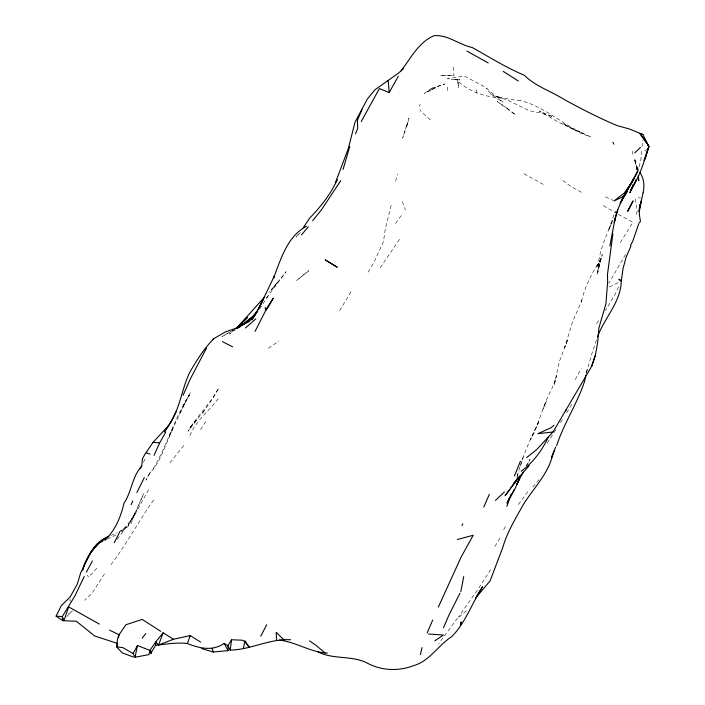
<?xml version="1.0" encoding="UTF-8"?>
<svg xmlns="http://www.w3.org/2000/svg" width="705" height="705" viewBox="0 0 705 705"><rect width="100%" height="100%" fill="white"/><g stroke="black" fill="none" stroke-linecap="round" stroke-linejoin="round"><path stroke-width="0.53" stroke-dasharray="3.52 2.64" d="M453.289 67.09L453.994 75.664L440.193 75.479L453.994 75.664M447.499 90.584L447.631 85.023M641.427 151.134L640.942 159.004L638.977 167.438M641.982 146.658L642.775 140.048M636.069 214.294C640.351 209.579 629.644 195.717 640.607 198.061M391.152 205.384L385.274 229.116L383.494 241.568L373.676 262.956L367.587 272.985M586.445 372.531L587.071 369.552L586.137 373.844M395.646 181.123L397.408 173.871M517.223 476.377C522.229 456.84 530.336 438.545 539.395 420.603L530.398 439.726C537.571 427.565 540.418 413.623 546.437 400.969L542.956 409.156L547.247 398.113L552.385 387.547L556.65 375.712L554.148 385.238L559.47 361.321L567.922 339.158L564.67 347.477L572.592 321.718L581.898 300.524L581.176 302.938C584.401 287.314 591.689 273.161 600.466 259.969L596.307 267.777L601.524 257.255L598.898 265.926L602.273 254.373L596.897 274.95L599.655 263.044L597.928 272.218C597.611 253.73 605.736 236.774 612.927 220.224L608.424 230.561L613.562 215.897L616.003 210.989M520.387 466.067L523.674 455.439M586.445 372.857L591.354 355.197L596.465 339.925M516.959 477.179L518.871 471.196M184.728 403.471L190.385 392.57L183.459 405.437L189.301 395.267C173.633 418.911 166.962 447.173 151.787 470.993C159.497 462.383 162.925 451.191 167.631 440.889L173.448 427.142L168.583 437.435L184.728 403.471L179.255 415.157M618.549 286.961L615.483 293.641L605.339 310.72M143.459 462.224L145.82 457.624M189.927 435.531C195.831 420.242 209.614 410.909 218.735 397.92M526.635 465.714L530.125 459.29L526.256 465.679M419.175 106.367L420.295 104.34M575.262 379.457L581.317 368.451M148.588 489.702L131.597 520.519L117.153 539.299M503.661 529.728L506.049 525.516M625.52 254.479L608.891 283.26M351.019 291.844L338.541 312.403M494.919 546.454L500.947 536.39M104.472 573.914L91.782 593.628L84.644 600.308M490.61 569.508L477.972 589.398L458.426 616.928M566.741 412.689L572.407 403.322M200.555 429.715L206.829 419.59M560.431 422.656L562.731 419.043M547.142 443.189L552.914 434.245M554.068 432.456L556.386 428.896M620.347 242.564L632.914 222.331L618.091 214.223M380.207 267.715L399.532 239.312M596.562 323.674L600.096 318.572M518.413 504.516L529.464 489.446M110.958 564.626C127.217 543.432 139.387 519.576 155.091 498.012M395.602 223.547L402.097 214.302M457.519 618.144L438.686 643.674M202.688 412.98L212.857 398.149L218.858 388.067L217.202 390.667C208.909 405.163 196.519 416.726 188.085 431.196L197.109 419.501L189.107 428.464L204.697 410.319M183.802 445.542L168.909 464.084M297.986 234.598L296.029 237.171L300.489 232.491M259.643 308.931L268.385 295.51L266.649 297.836L286.071 271.707L271.434 290.125L277.964 281.683L269.002 292.319M532.821 487.049L540.471 477.893M96.752 568.195L88.724 577.131L87.208 575.289M66.719 616.725L72.518 610.856M234.897 329.253L229.477 334.055L235.576 329.658M459.061 617.166L467.6 609.631M121.665 531.914L131.042 523.736L135.122 512.579L128.16 525.428L134.417 515.487L143.591 493.738C137.554 507.01 132.584 521.947 120.678 531.253M121.004 531.314L126.036 527.287L119.022 531.658M268.358 348.252L279.057 340.973M232.853 330.222L221.952 336.664L233.637 329.781M115.999 534.919L107.539 538.92M609.42 286.961L621.184 281.242M644.775 150.791L647.164 149.654M110.729 535.527L117.268 532.751M68.2 613.517L70.209 613.086L70.183 609.878M490.768 94.188L502.11 98.215C485.34 96.814 468.437 92.179 456.408 79.489L458.03 80.088L447.446 78.81L464.357 76.034L484.917 86.953L503.026 102.163L490.768 94.188L486.67 88.31M605.463 196.862L613.253 200.511M524 173.765L544.401 185.018M581.413 192.289L571.209 186.64L560.449 178.797M617.157 213.677L602.176 204.961M430.235 119.85L420.955 111.319L419.986 109.575M638.642 169.834L636.747 166.116L637.311 170.284M402.326 201.648L405.481 210.116M637.109 169.667L634.244 158.44L636.342 162.591L637.39 169.905M637.153 169.579L634.65 159.145L636.879 169.773M632.165 150.967L633.046 154.95M476.219 89.517L476.703 94.126M70.077 599.206L70.103 601.347M406.767 126.794L408.962 118.008L406.767 126.794M407.111 123.833L402.731 138.127L407.111 123.833M149.363 473.61L145.926 480.149L151.073 471.257L149.363 473.61M308.922 270.658L296.611 280.484L308.922 270.658M431.698 88.169L424.445 93.439L435.91 87.235L427.318 91.747L440.167 85.525L444.873 83.974L431.698 88.169M456.408 79.383L454.76 79.542L459.942 79.885L456.408 79.383M520.44 100.692L511.689 99.652L496.355 96.488L507.873 100.242L529.041 110.667L541.387 113.135L552.932 116.845L539.272 111.064L559.611 122.793L590.764 136.946L580.709 133.333L562.696 123.34L572.786 129.323L583.987 133.571C561.762 124.529 544.33 106.147 520.44 100.692M507.697 108.614L497.096 101.405L515.637 114.933L507.697 108.614M613.086 142.63L612.804 142.163L614.698 145.486L613.086 142.63M458.391 85.631L457.73 80.264L458.435 87.438L458.391 85.631"/><path stroke-width="1.06" d="M290.689 639.77C269.812 638.422 251.042 649.754 230.2 650.107L227.944 645.692L224.172 643.409C212.452 651.464 199.647 648.344 187.371 643.55C177.722 642.29 168.187 643.841 158.607 644.978L155.726 641.964L149.901 650.389L149.019 654.592L135.043 657.236L133.078 653.535L137.466 645.533L149.901 650.389L151.346 652.953L150.667 653.473L155.682 645.242L155.726 641.964L163.128 632.826L173.527 639.259L190.218 635.584L200.643 642.123M640.078 204.468L639.285 214.082L640.44 221.344L639.32 222.921M630.904 246.195L626.19 256.999L623.017 268.675L621.299 281.163C620.647 302.648 604.273 317.788 597.505 336.981M639.497 207.437L639.003 211.606L643.048 192.959M612.883 233.875L607.463 274.509L607.648 281.85L605.921 303.855L598.898 327.984L597.593 342.85L595.443 355.091L591.574 366.521L552.984 432.015L536.584 449.702L526.67 457.58M230.2 650.107L231.566 639.761L242.405 640.211L244.494 641.471L249.394 647.446L244.899 640.695L243.428 648.344M118.607 637.69L119.022 634.773L125.913 624.753L142.172 619.404L160.819 631.372M643.048 192.817C644.749 185.803 643.982 178.709 639.973 172.566M460.832 591.539L463.74 576.575M135.043 657.236L137.466 645.533M150.667 653.473L151.117 651.323L149.901 650.389M584.56 381.467L585.811 375.509M615.112 218.374L609.878 245.904M420.409 654.637L422.031 647.595M617.703 209.685L614.266 222.674C617.342 203.34 629.97 187.927 638.043 170.601L627.186 190.183M349.759 146.384L343.079 169.447M460.647 623.74L461.14 621.872L460.55 625.502L460.391 624.674M648.723 147.133L645.401 157.982L644.035 160.528L648.882 146.49L642.898 134.496L629.124 128.9L617.28 125.657C599.074 118.061 581.66 109.028 564.352 99.59C551.098 91.183 535.694 86.539 524.264 75.224C506.102 67.671 489.482 57.114 472.359 47.579C459.246 44.82 447.701 34.386 433.927 35.708C418.4 42.45 410.83 58.259 400.951 70.976M554.624 450.151L551.654 457.272L555.549 447.173M82.617 569.975L84.477 564.405C88.945 552.958 96.841 542.868 107.883 537.254M82.547 570.257L84.477 564.405L90.407 552.923L97.017 544.101L89.641 554.271C94.117 546.446 100.128 539.422 108.861 536.32M642.898 134.496L639.999 133.659L646.221 141.679L648.882 146.49C644.167 161.577 639.788 176.585 630.887 189.962L636.404 179.608L629.865 192.694L633.055 184.701M638.765 223.714L632.746 241.225L630.543 245.543M117.488 644.37L116.642 646.882L122.256 652.9L133.509 657.069M591.574 366.521L595.443 355.091M506.877 506.428L510.966 494.364M556.597 445.842C563.7 423.652 576.99 404.141 584.339 382.013L584.515 381.572M187.371 643.55L190.218 635.584M176.1 411.676L169.861 423.82C180.022 408.072 181.775 389.01 189.715 372.355C196.607 360.484 204.009 348.693 213.624 338.823M155.682 645.242L158.607 644.978L163.128 632.826M552.764 454.593C548.093 474.368 533.236 488.406 522.995 505.124C515.417 518.792 507.107 532.337 502.788 547.468L490.134 580.823L475.461 598.254M514.394 476.007L520.431 461.22M335.659 182.031L348.252 148.746L354.994 122.326L367.34 99.053L374.884 89.835L398.66 72.994L403.251 68.852M361.929 109.46L357.417 120.379L357.682 128.645L355.47 133.774M443.48 627.776L449.05 614.839L459.977 593.143M509.116 498.268L507.01 503.194L515.417 487.851L519.523 478.439M183.062 395.32L190.332 378.92L206.486 348.138M427.16 632.896L432.738 620.003M461.986 525.657L462.788 523.833M483.753 507.107L489.367 494.32M131.139 504.648L132.769 500.982M518.977 479.515L516.483 485.146L523.145 472.13M154.034 455.342L159.709 442.828L165.816 431.998M438.325 607.146L461.061 557.197L473.187 535.254L457.422 539.492M84.195 576.523L74.783 596.148L62.278 616.593L62.78 620.682L76.325 621.272L94.743 635.998L117.77 643.524M63.221 620.365L62.78 620.682L56.118 616.144L61.309 605.613L70.059 597.073L77.189 584.322L80.687 572.839L90.407 552.923M144.296 477.611L136.911 492.495M548.534 436.492C542.392 450.09 533.288 462.383 521.189 471.257M140.163 468.658L141.573 465.899M114.245 542.718L119.683 532.134M260.771 636.166L266.71 624.727M255.104 331.359L266.895 308.076L273.24 298.241L267.354 308.605L265.618 310.508L265.247 307.424M86.389 572.143L92.399 560.942M508.34 500.638L514.024 490.054M337.457 179.731L331.888 190.059A156.043 147.363 -14.1 0 1 309.768 217.977L303.203 227.741M361.224 121.568L379.396 88.566L389.195 92.567L398.307 76.228M627.415 189.46L622.259 198.431M619.995 203.19L627.415 191.134L620.691 202.106M632.588 180.991L634.042 178.506L627.943 188.526M627.168 190.209L634.042 178.506M231.566 639.761L227.944 645.692L228.05 650.627L213.236 652.019L201.533 648.547M565.428 411.112L566.485 409.394M477.003 595.558L482.608 586.736C471.892 603.119 465.705 622.603 451.72 636.641C438.149 645.322 429.697 661.061 413.544 665.679C398.263 671.521 380.797 670.737 366.45 662.647C350.967 655.236 332.813 659.748 317.453 651.64M106.411 538.823L104.807 540.118C115.268 530.389 120.837 516.906 123.957 503.211C131.923 491.588 131.835 476.739 141.723 466.225L142.419 458.805L144.966 454.205L153.055 442.379L169.42 424.674L164.318 431.954L170.733 422.11M621.14 281.057L618.884 279.242L621.343 280.757M340.753 180.647L321.577 209.623L312.641 220.718M510.913 487.657L513.919 483.357M516.924 479.065L518.131 477.347M630.94 183.6L624.101 193.205L613.976 200.969L623.758 196.325M509.733 489.314L505.097 495.73L520.008 475.972L513.504 483.7L529.208 465.617M142.146 638.219L145.715 633.61M257.651 311.487L248.777 321.533L236.483 328.072L245.234 322.846L242.564 324.485M301.467 234.924L308.244 226.79M92.408 550.587L99.053 542.797L102.824 541.079M236.713 327.984L247.605 317.347L236.66 328.036L264.472 297.113M634.729 152.906L640.457 147.407M495.403 500.427L504.392 492.02M236.448 327.887L238.775 325.833M553.998 425.185L551.169 427.679L537.906 433.681L552.984 432.015M245.463 327.966L255.818 318.88M237.312 328.407L239.057 327.146M240.802 325.895L254.999 314.888L244.344 323.41L236.316 328.186M306.428 226.252C287.05 236.677 280.837 259.202 273.487 278.308L274.509 275.576L258.427 309.363L263.159 299.405L256.523 312.438L251.879 319.973L257.951 309.927L248.777 321.533L236.668 327.948L240.088 326.794L225.344 331.958L213.042 339.096M434.8 640.801L443.445 635.046L428.587 633.998M158.607 644.978L173.527 639.259M279.365 640.105C296.012 642.026 310.464 652.257 327.358 653.112M153.055 442.379L159.709 442.819M56.118 616.144L62.278 616.593L64.005 620.585L68.649 606.873L99.343 624.075M146.27 452.795L149.98 454.108M488.221 62.939L466.842 51.068M109.654 630.147L119.022 634.773L117.576 638.466L116.642 646.882L122.802 647.604L133.078 653.535M222.472 341.643L232.544 346.789M518.316 81.022L503.176 71.355M309.486 640.889L315.831 645.19L325.102 652.98M284.08 640.052L276.201 632.314L276.58 640.07M639.999 133.659L646.511 143.062M647.692 144.772L648.882 146.49M224.172 643.409L228.05 650.627M212.152 648.336L213.236 652.019M638.448 178.612L638.73 180.691L638.298 175.483M388.173 80.555L389.195 92.567M641.312 201.04L639.541 207.605L641.312 201.04M629.01 208.75L627.714 211.324L633.072 200.89L629.01 208.75M337.14 267.133L325.296 259.925L337.14 267.133"/></g></svg>
